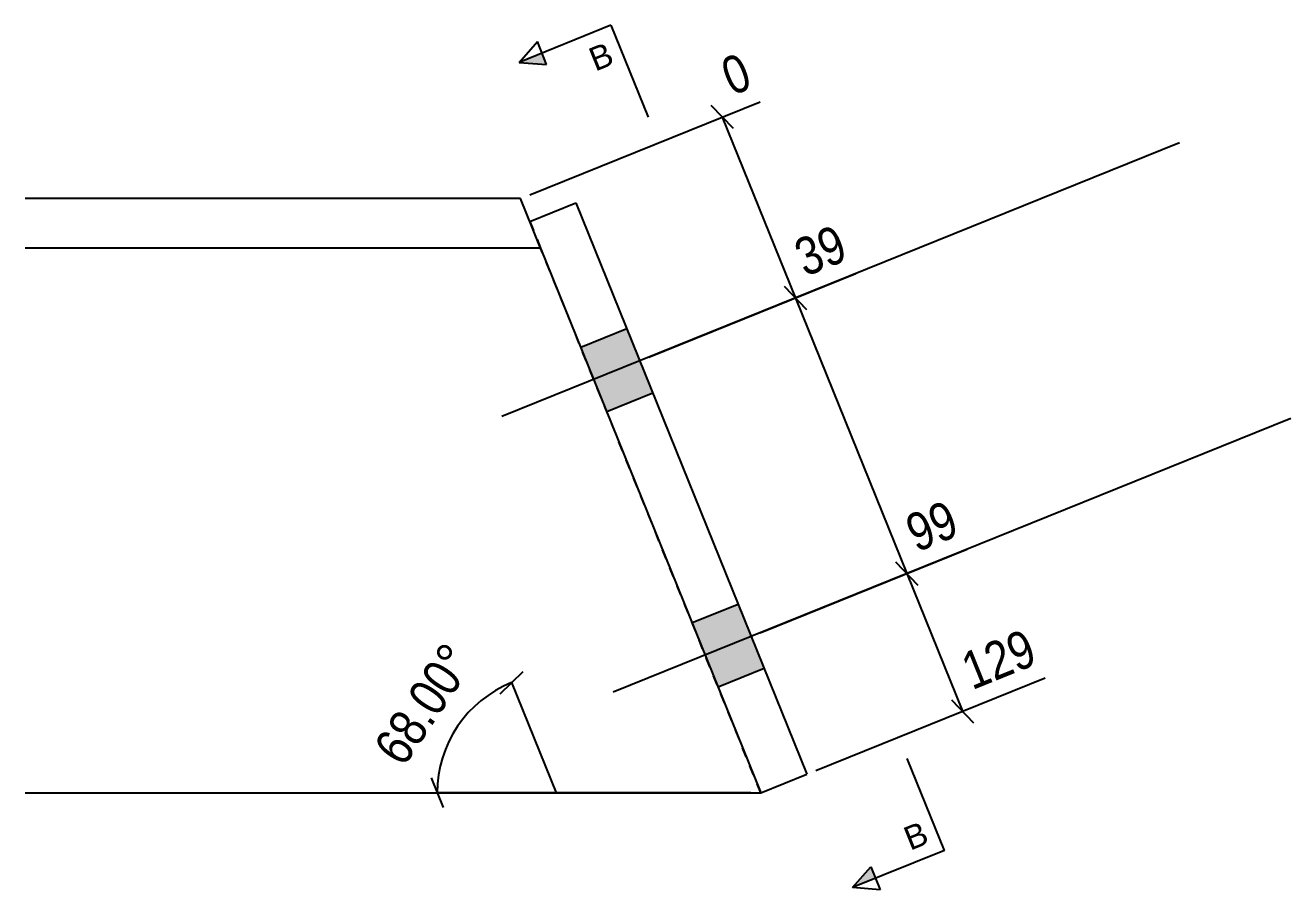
# Model space of a CAD drawing. Header units: millimetres. Extents: x 3 to 31513, y 3 to 736.
# Drawn here: x 22507.9 to 22763.4, y 6.7 to 181.2 of the extents above; entities that cross this region are included whole.
import ezdxf

# ---------------------------------------------------------------- set-up
doc = ezdxf.new("R2010")
doc.units = ezdxf.units.MM
doc.linetypes.add('DXK_LINE_DOT2', pattern=[3.9198, 1.9599, -1.9599])
for name, color, linetype in [('MÅLSÆTNING', 7, 'Continuous'), ('STÅL', 7, 'Continuous'), ('TEKST', 7, 'Continuous')]:
    doc.layers.add(name, color=color, linetype=linetype)
doc.styles.add('Arial', font='ARIAL.TTF', dxfattribs={"height": 0.2})
doc.styles.add('Arial Narrow', font='ARIALN.TTF', dxfattribs={"height": 0.2})

msp = doc.modelspace()

# ---------------------------------------------------------------- hatches: boundary and pattern name
at = {"layer": 'STÅL', "linetype": 'Continuous'}
for points in [[(22634.6, 106.94), (22629.36, 119.92), (22620.08, 116.17), (22625.33, 103.19)], [(22634.6, 106.94), (22629.36, 119.92), (22620.08, 116.17), (22625.33, 103.19)], [(22657.08, 51.31), (22651.83, 64.29), (22642.56, 60.54), (22647.81, 47.56)], [(22657.08, 51.31), (22651.83, 64.29), (22642.56, 60.54), (22647.81, 47.56)]]:
    msp.add_hatch(color=96, dxfattribs=at).paths.add_polyline_path(points)
at = {"layer": 'TEKST', "linetype": 'Continuous'}
for points in [[(22612.26, 175.58), (22613.19, 173.26), (22607.62, 173.71)], [(22678.63, 11.31), (22679.57, 8.99), (22674.93, 7.12)]]:
    msp.add_hatch(color=30, dxfattribs=at).paths.add_polyline_path(points)

# ---------------------------------------------------------------- linework, layer by layer
at = {"layer": 'MÅLSÆTNING', "color": 7, "linetype": 'Continuous'}
for p, q in [((22609.8, 146.97), (22656.32, 165.77)), ((22650.89, 160.34), (22646.41, 165.01)), ((22648.65, 162.67), (22663.42, 126.13)), ((22633.83, 114.18), (22675.61, 131.06)), ((22633.83, 114.18), (22675.61, 131.06)), ((22665.65, 123.8), (22661.18, 128.46)), ((22661.18, 128.46), (22665.65, 123.8)), ((22663.42, 126.13), (22685.89, 70.5)), ((22656.31, 58.55), (22698.09, 75.43)), ((22683.66, 72.83), (22688.13, 68.17)), ((22685.89, 70.5), (22697.13, 42.69)), ((22603.78, 46.25), (22608.44, 50.73)), ((22667.55, 30.73), (22713.84, 49.44)), ((22606.11, 48.49), (22615.1, 26.24)), ((22694.89, 45.02), (22699.37, 40.35)), ((22589.9, 29.24), (22592.3, 23.24)), ((22654.42, 26.24), (22591.1, 26.24)), ((22591.1, 26.24), (22615.1, 26.24))]:
    msp.add_line(p, q, dxfattribs=at)
msp.add_arc((22615.1, 26.24), 24, 112.0008, 180, dxfattribs=at)
at = {"layer": 'STÅL', "color": 96, "linetype": 'Continuous'}
for p, q in [((22740.92, 157.45), (22604.16, 102.19)), ((22740.92, 157.45), (22604.16, 102.19)), ((22629.36, 119.92), (22620.08, 116.17)), ((22629.36, 119.92), (22620.08, 116.17)), ((22634.6, 106.94), (22625.33, 103.19)), ((22634.6, 106.94), (22625.33, 103.19)), ((22763.4, 101.82), (22626.64, 46.56)), ((22763.4, 101.82), (22626.64, 46.56)), ((22651.83, 64.29), (22642.56, 60.54)), ((22651.83, 64.29), (22642.56, 60.54)), ((22657.08, 51.31), (22647.81, 47.56)), ((22657.08, 51.31), (22647.81, 47.56))]:
    msp.add_line(p, q, dxfattribs=at)
at = {"layer": 'STÅL', "color": 2, "linetype": 'Continuous'}
for p, q in [((22607.94, 146.23), (22507.94, 146.23)), ((22610.36, 140.24), (22607.94, 146.23)), ((22609.81, 141.6), (22619.08, 145.34)), ((22619.08, 145.34), (22665.69, 29.98)), ((22611.98, 136.23), (22610.36, 140.24)), ((22611.98, 136.23), (22507.94, 136.23)), ((22611.98, 136.23), (22656.42, 26.24)), ((22656.42, 26.24), (22665.69, 29.98)), ((22507.94, 26.23), (22656.43, 26.23))]:
    msp.add_line(p, q, dxfattribs=at)
at = {"layer": 'STÅL', "color": 7, "linetype": 'DXK_LINE_DOT2'}
for p in [(22609.81, 141.6), (22656.43, 26.23)]:
    msp.add_line(p, (22611.98, 136.23), dxfattribs=at)
at = {"layer": 'TEKST', "color": 30, "linetype": 'Continuous'}
for p, q in [((22607.62, 173.71), (22611.32, 177.9)), ((22613.19, 173.26), (22611.32, 177.9)), ((22607.62, 173.71), (22613.19, 173.26)), ((22674.93, 7.12), (22678.63, 11.31)), ((22678.63, 11.31), (22680.5, 6.67)), ((22680.5, 6.67), (22674.93, 7.12))]:
    msp.add_line(p, q, dxfattribs=at)

# ---------------------------------------------------------------- wipeouts: each hides what was drawn before it
at = {"color": 0, "linetype": 'Continuous'}
for points in [[(22627.12, 173.5), (22625.25, 178.14), (22621.13, 176.47), (22623, 171.83)], [(22690.68, 16.18), (22688.81, 20.81), (22684.69, 19.15), (22686.56, 14.51)]]:
    msp.add_wipeout(points, dxfattribs=at).dxf.layer = 'TEKST'

# ---------------------------------------------------------------- next in the draw order: linework, layer by layer
at = {"layer": 'TEKST', "color": 7, "linetype": 'Continuous'}
for p, q in [((22626.17, 181.2), (22607.62, 173.71)), ((22626.17, 181.2), (22633.66, 162.66)), ((22693.48, 14.61), (22685.98, 33.15)), ((22693.48, 14.61), (22674.93, 7.12))]:
    msp.add_line(p, q, dxfattribs=at)

# ---------------------------------------------------------------- next in the draw order: texts
at = {"layer": 'TEKST', "color": 3, "linetype": 'Continuous', "style": 'Arial'}
for p in [(22623, 171.83), (22686.56, 14.51)]:
    msp.add_text('B', height=4.78, rotation=22.0016, dxfattribs=at).set_placement(p)

# ---------------------------------------------------------------- next in the draw order: wipeouts: each hides what was drawn before it
at = {"color": 0, "linetype": 'Continuous'}
for points in [[(22657.21, 167.86), (22653.01, 178.24), (22645.52, 175.22), (22649.72, 164.83)], [(22676.49, 133.14), (22672.3, 143.52), (22660.29, 138.67), (22664.49, 128.29)], [(22698.97, 77.51), (22694.77, 87.89), (22682.77, 83.04), (22686.96, 72.66)]]:
    msp.add_wipeout(points, dxfattribs=at).dxf.layer = 'MÅLSÆTNING'
at = {"color": 0}
msp.add_wipeout([(22601.16, 53.38), (22591.87, 59.65), (22575.42, 35.26), (22584.71, 29)], dxfattribs=at).dxf.layer = 'MÅLSÆTNING'

# ---------------------------------------------------------------- next in the draw order: linework, layer by layer
at = {"layer": 'MÅLSÆTNING', "color": 7, "linetype": 'Continuous'}
for p, q in [((22656.31, 58.55), (22698.09, 75.43)), ((22688.13, 68.17), (22683.66, 72.83))]:
    msp.add_line(p, q, dxfattribs=at)

# ---------------------------------------------------------------- next in the draw order: texts
at = {"layer": 'MÅLSÆTNING', "color": 3, "linetype": 'Continuous', "style": 'Arial Narrow'}
for s, height, p in [('0', 7.64, (22650.6, 166.91)), ('39', 7.635, (22665.37, 130.37)), ('99', 7.635, (22687.85, 74.74))]:
    msp.add_text(s, height=height, rotation=22.0016, dxfattribs=at).set_placement(p)
at = {"layer": 'MÅLSÆTNING', "color": 3, "style": 'Arial Narrow'}
msp.add_text('68.00°', height=7.635, rotation=56.0009, dxfattribs=at).set_placement((22584.28, 31.22))

# ---------------------------------------------------------------- next in the draw order: wipeouts: each hides what was drawn before it
at = {"color": 0, "linetype": 'Continuous'}
msp.add_wipeout([(22714.73, 51.52), (22710.53, 61.91), (22694, 55.23), (22698.2, 44.84)], dxfattribs=at).dxf.layer = 'MÅLSÆTNING'

# ---------------------------------------------------------------- next in the draw order: texts
at = {"layer": 'MÅLSÆTNING', "color": 3, "linetype": 'Continuous', "style": 'Arial Narrow'}
msp.add_text('129', height=7.635, rotation=22.0016, dxfattribs=at).set_placement((22699.08, 46.93))

doc.saveas('drawing.dxf')
